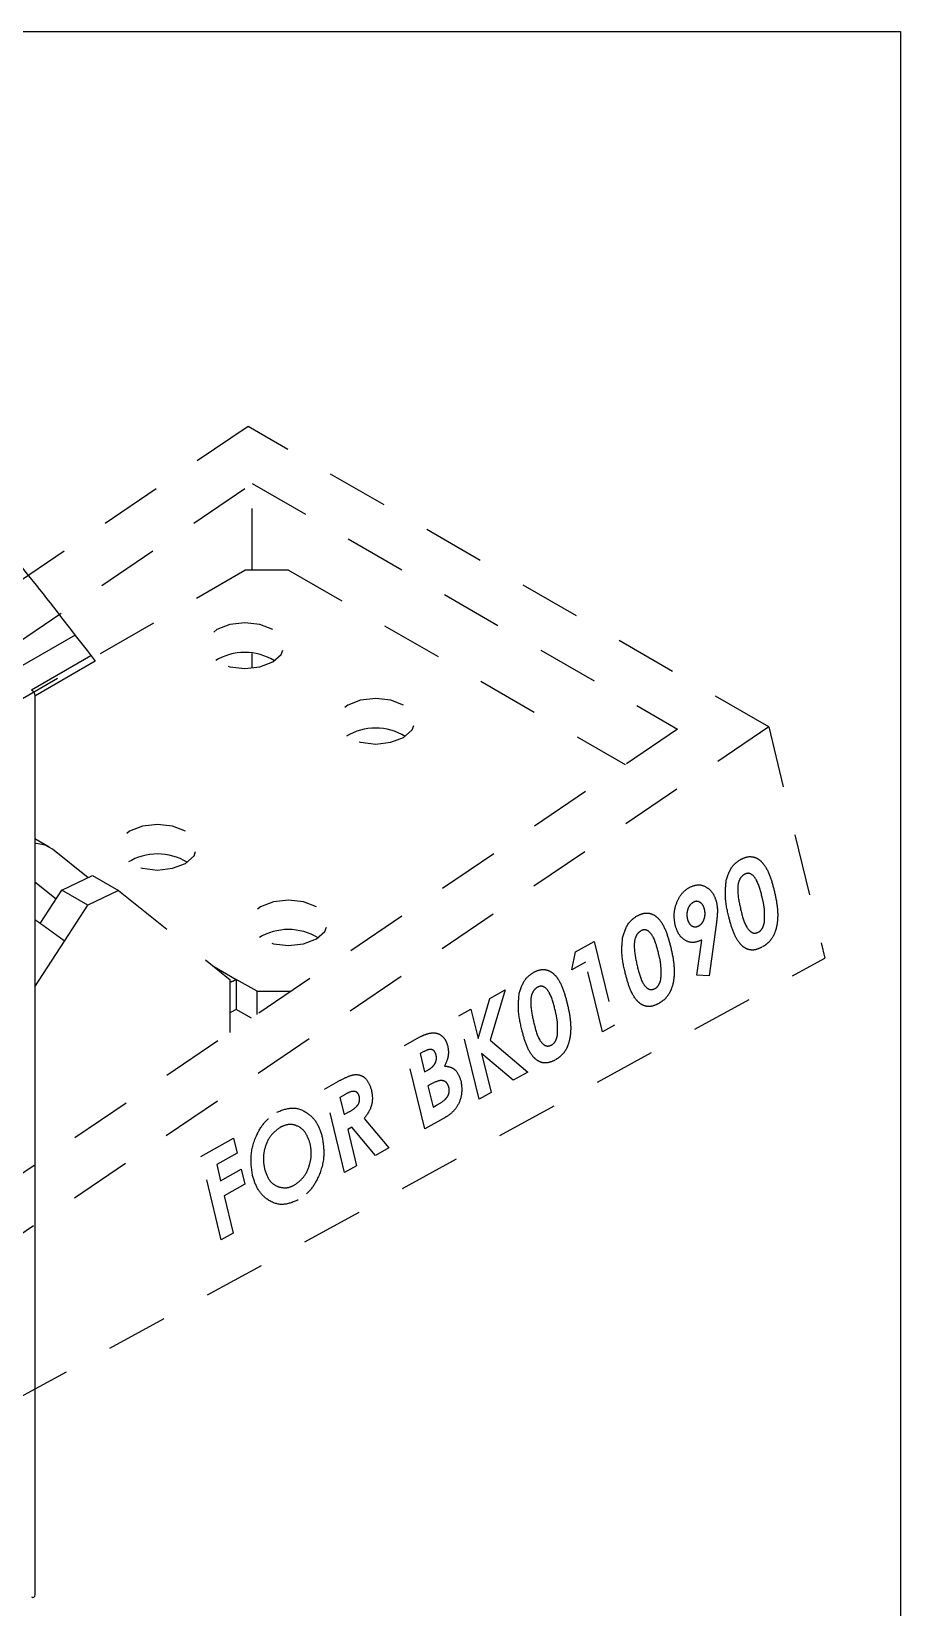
# Model space of a CAD drawing. Extents: x 0 to 10.8, y -9 to 0.
# Drawn here: x 9.045 to 10.806, y -3.192 to 0 of the extents above; entities that cross this region are included whole.
import ezdxf

# ---------------------------------------------------------------- set-up
doc = ezdxf.new("R2010")
doc.units = 0
doc.header["$LTSCALE"] = 0.5
doc.header["$MEASUREMENT"] = 0
doc.linetypes.add('HIDDEN', pattern=[0.375, 0.25, -0.125])
doc.layers.add('Brackets', color=181, linetype='CONTINUOUS')
doc.layers.add('Housing', color=150, linetype='CONTINUOUS')
doc.layers.add('Jig', color=41, linetype='CONTINUOUS', lineweight=13)
doc.layers.add('Text-Unprinted', color=131, linetype='CONTINUOUS', plot=False)

msp = doc.modelspace()

# ---------------------------------------------------------------- linework, layer by layer
at = {"layer": 'Brackets', "linetype": 'HIDDEN', "lineweight": 25, "transparency": 16777216}
for p, q in [((8.7951, -1.485), (9.4775, -1.0911)), ((9.5659, -1.0911), (9.4775, -1.0911)), ((9.5659, -1.0911), (10.2481, -1.4849)), ((9.0813, -1.6521), (9.0524, -1.6354)), ((9.1598, -1.7141), (9.0876, -1.6564)), ((9.0951, -1.7573), (9.0524, -1.7232)), ((9.1067, -1.7393), (9.169, -1.7097)), ((9.169, -1.7097), (9.2218, -1.7402)), ((9.0631, -1.8068), (9.1067, -1.7393)), ((9.1596, -1.7698), (9.1067, -1.7393)), ((9.2218, -1.7402), (9.1596, -1.7698)), ((9.2218, -1.7402), (9.4481, -1.921)), ((9.1123, -1.8428), (9.1596, -1.7698)), ((9.0524, -1.9355), (9.1123, -1.8428)), ((9.4125, -1.8925), (9.4602, -1.92)), ((9.4481, -2.0275), (9.4481, -1.921)), ((9.4602, -1.92), (9.4602, -1.981)), ((9.5022, -1.9443), (9.4602, -1.92)), ((9.5022, -1.9443), (9.5709, -1.9443)), ((9.5022, -1.9909), (9.5022, -1.9443)), ((9.4907, -1.9986), (9.4602, -1.981))]:
    msp.add_line(p, q, dxfattribs=at)
at = {"layer": 'Brackets', "linetype": 'HIDDEN', "lineweight": 25, "transparency": 16777216, "flags": 128}
for points in [[(9.534, -1.2115), (9.5081, -1.2015), (9.4775, -1.198), (9.4469, -1.2015), (9.4209, -1.2115), (9.4036, -1.2265), (9.3975, -1.2442), (9.4036, -1.2619), (9.4209, -1.2769), (9.4469, -1.2869), (9.4775, -1.2904), (9.5081, -1.2869), (9.534, -1.2769), (9.5514, -1.2619), (9.5575, -1.2442), (9.5514, -1.2265), (9.534, -1.2115)], [(9.7992, -1.3646), (9.7733, -1.3546), (9.7426, -1.3511), (9.712, -1.3546), (9.6861, -1.3646), (9.6687, -1.3796), (9.6626, -1.3973), (9.6687, -1.4149), (9.6861, -1.4299), (9.712, -1.4399), (9.7426, -1.4435), (9.7733, -1.4399), (9.7992, -1.4299), (9.8166, -1.4149), (9.8226, -1.3973), (9.8166, -1.3796), (9.7992, -1.3646)], [(9.3573, -1.6197), (9.3313, -1.6097), (9.3007, -1.6062), (9.2701, -1.6097), (9.2441, -1.6197), (9.2268, -1.6347), (9.2207, -1.6524), (9.2268, -1.6701), (9.2441, -1.6851), (9.2701, -1.6951), (9.3007, -1.6986), (9.3313, -1.6951), (9.3573, -1.6851), (9.3746, -1.6701), (9.3807, -1.6524), (9.3746, -1.6347), (9.3573, -1.6197)], [(9.0876, -1.6564), (9.0727, -1.6482), (9.0554, -1.6451), (9.0524, -1.6454)], [(9.6224, -1.7728), (9.5965, -1.7628), (9.5659, -1.7593), (9.5353, -1.7628), (9.5093, -1.7728), (9.492, -1.7878), (9.4859, -1.8055), (9.492, -1.8231), (9.5093, -1.8381), (9.5353, -1.8481), (9.5659, -1.8517), (9.5965, -1.8481), (9.6224, -1.8381), (9.6398, -1.8231), (9.6459, -1.8055), (9.6398, -1.7878), (9.6224, -1.7728)], [(9.4602, -1.981), (9.4487, -1.987), (9.4481, -1.9872)]]:
    msp.add_lwpolyline(points, dxfattribs=at)
at = {"layer": 'Brackets', "linetype": 'HIDDEN', "lineweight": 25, "transparency": 16777216}
for centre, radius, start, end in [((9.4775, -1.3729), 0.1151, 58.5387, 121.4613), ((9.7426, -1.526), 0.1151, 58.5387, 121.4613), ((9.3007, -1.7811), 0.1151, 58.5387, 121.4613), ((8.107, -3.1682), 1.6635, 52.8185, 55.3667), ((9.5659, -1.9342), 0.1151, 58.5387, 121.4613), ((9.4311, -1.8706), 0.0574, 287.3264, 300.5579)]:
    msp.add_arc(centre, radius, start, end, dxfattribs=at)
at = {"layer": 'Housing', "transparency": 16777216}
for p, q in [((9.1336, -1.2226), (8.9909, -1.305)), ((9.1658, -1.2644), (9.0453, -1.334)), ((9.1745, -1.2757), (9.0524, -1.3462))]:
    msp.add_line(p, q, dxfattribs=at)
at = {"layer": 'Housing', "linetype": 'Continuous', "lineweight": 25, "transparency": 16777216}
msp.add_line((9.0524, -1.3462), (9.0524, -3.1671), dxfattribs=at)
for centre, radius, start, end in [((9.0371, -1.3469), 0.0154, 2.6055, 57.3945), ((9.0481, -3.1678), 0.00437, 230.7967, 9.214)]:
    msp.add_arc(centre, radius, start, end, dxfattribs=at)
at = {"layer": 'Housing', "transparency": 16777216}
msp.add_open_spline([(7.3308, -0.2142), (8.2635, -0.3116), (8.7838, -0.761), (9.1286, -1.2164), (9.1746, -1.2758)], degree=3, knots=[0.2833625, 0.2833625, 0.2833625, 0.2833625, 1, 1.0834941, 1.0834941, 1.0834941, 1.0834941], dxfattribs=at)
at = {"layer": 'Jig', "linetype": 'HIDDEN', "lineweight": 25, "transparency": 16777216}
for p, q in [((9.4841, -0.7998), (8.9374, -1.1707)), ((10.5391, -1.4088), (9.4841, -0.7998)), ((9.0018, -1.2483), (9.4923, -0.9155)), ((9.4923, -0.9155), (10.3541, -1.413)), ((9.4923, -1.0911), (9.4923, -0.9155)), ((9.4923, -1.2896), (9.4923, -1.2598)), ((10.5391, -1.4088), (9.0065, -2.4484)), ((10.3541, -1.413), (9.0065, -2.3271)), ((10.5391, -1.4088), (10.6524, -1.8771)), ((10.4325, -1.8093), (10.4185, -1.9132)), ((10.1477, -1.8646), (10.1854, -1.8435)), ((10.1854, -1.8435), (10.2263, -2.0128)), ((10.3935, -1.9117), (10.4032, -1.8404)), ((9.0065, -2.7747), (10.6524, -1.8771)), ((10.1399, -1.9009), (10.1477, -1.8646)), ((10.1678, -1.8854), (10.1399, -1.9009)), ((10.2019, -2.0264), (10.1678, -1.8854)), ((10.4185, -1.9132), (10.3935, -1.9117)), ((9.9741, -1.9586), (10.0049, -1.9414)), ((10.0049, -1.9414), (9.9746, -2.0433)), ((9.95, -2.0397), (9.9741, -1.9586)), ((9.9112, -1.9937), (9.9356, -1.9801)), ((9.9521, -2.163), (9.9112, -1.9937)), ((9.9356, -1.9801), (9.95, -2.0397)), ((9.8011, -2.0538), (9.8229, -2.0416)), ((10.2263, -2.0128), (10.2019, -2.0264)), ((9.8421, -2.223), (9.8011, -2.0538)), ((9.8405, -2.0663), (9.8328, -2.0705)), ((9.8328, -2.0705), (9.8418, -2.1074)), ((9.9573, -2.07), (9.9765, -2.1494)), ((10.0212, -2.1245), (9.9573, -2.07)), ((9.9746, -2.0433), (10.0506, -2.1081)), ((9.8418, -2.1074), (9.8482, -2.1038)), ((9.6386, -2.1424), (9.667, -2.1265)), ((9.8544, -2.1324), (9.8486, -2.1356)), ((9.8486, -2.1356), (9.8591, -2.179)), ((10.0506, -2.1081), (10.0212, -2.1245)), ((9.6795, -2.3116), (9.6386, -2.1424)), ((9.6786, -2.1545), (9.6703, -2.1592)), ((9.6703, -2.1592), (9.6787, -2.1939)), ((9.9765, -2.1494), (9.9521, -2.163)), ((9.6787, -2.1939), (9.6882, -2.1886)), ((9.7192, -2.2018), (9.7693, -2.2616)), ((9.8803, -2.2017), (9.8421, -2.223)), ((9.8591, -2.179), (9.8661, -2.1751)), ((9.6944, -2.2196), (9.6861, -2.2243)), ((9.6861, -2.2243), (9.7039, -2.298)), ((9.7422, -2.2767), (9.6944, -2.2196)), ((9.3887, -2.2787), (9.4549, -2.2417)), ((9.4549, -2.2417), (9.4623, -2.2721)), ((9.7693, -2.2616), (9.7422, -2.2767)), ((9.4297, -2.4479), (9.3887, -2.2787)), ((9.4623, -2.2721), (9.4205, -2.2954)), ((9.4205, -2.2954), (9.4283, -2.328)), ((9.7039, -2.298), (9.6795, -2.3116)), ((9.4283, -2.328), (9.4702, -2.3047)), ((9.4702, -2.3047), (9.4775, -2.335)), ((9.4775, -2.335), (9.4357, -2.3584)), ((9.4357, -2.3584), (9.4541, -2.4343)), ((9.4541, -2.4343), (9.4297, -2.4479))]:
    msp.add_line(p, q, dxfattribs=at)
for points, knots in [([(10.4528, -1.7194), (10.4563, -1.7091), (10.4624, -1.6907), (10.4759, -1.6813), (10.4819, -1.6771)], [0, 0, 0, 0, 0.558689, 1, 1, 1, 1]), ([(10.4819, -1.6771), (10.486, -1.6752), (10.4942, -1.6713), (10.507, -1.6711), (10.5186, -1.676), (10.5313, -1.6885), (10.5422, -1.7104), (10.5474, -1.7302), (10.55, -1.7402)], [0, 0, 0, 0, 0.125048, 0.249911, 0.374751, 0.499824, 0.749491, 1, 1, 1, 1]), ([(10.458, -1.7933), (10.4549, -1.78), (10.4494, -1.7564), (10.4518, -1.7307), (10.4528, -1.7194)], [0, 0, 0, 0, 0.561096, 1, 1, 1, 1]), ([(10.4898, -1.7072), (10.4874, -1.7089), (10.4827, -1.7124), (10.4763, -1.7247), (10.4753, -1.7492), (10.4797, -1.7677), (10.4825, -1.78)], [0, 0, 0, 0, 0.124897, 0.249662, 0.498629, 1, 1, 1, 1]), ([(10.5256, -1.7538), (10.5227, -1.7418), (10.5183, -1.7239), (10.5068, -1.7081), (10.4973, -1.7042), (10.4923, -1.7062), (10.4898, -1.7072)], [0, 0, 0, 0, 0.501448, 0.750378, 0.875297, 1, 1, 1, 1]), ([(10.3493, -1.8097), (10.3481, -1.8016), (10.3457, -1.7854), (10.3528, -1.7619), (10.3639, -1.7435), (10.3734, -1.737), (10.3781, -1.7337)], [0, 0, 0, 0, 0.279686, 0.559372, 0.779641, 1, 1, 1, 1]), ([(10.3781, -1.7337), (10.3846, -1.7311), (10.3975, -1.7259), (10.4145, -1.7333), (10.4272, -1.7457), (10.431, -1.7574), (10.433, -1.7633)], [0, 0, 0, 0, 0.279523, 0.559183, 0.779608, 1, 1, 1, 1]), ([(10.5303, -1.8044), (10.5306, -1.7946), (10.5312, -1.777), (10.5273, -1.7609), (10.5256, -1.7538)], [0, 0, 0, 0, 0.5584174, 1, 1, 1, 1]), ([(10.55, -1.7402), (10.5523, -1.7502), (10.5567, -1.7704), (10.5578, -1.7977), (10.5538, -1.8196), (10.5474, -1.835), (10.5375, -1.8471), (10.5296, -1.8522), (10.5257, -1.8547)], [0, 0, 0, 0, 0.250517, 0.500211, 0.62531, 0.750131, 0.874926, 1, 1, 1, 1]), ([(10.2722, -1.7915), (10.2763, -1.7895), (10.2845, -1.7857), (10.2973, -1.7854), (10.3089, -1.7903), (10.3216, -1.8028), (10.3325, -1.8248), (10.3377, -1.8446), (10.3403, -1.8545)], [0, 0, 0, 0, 0.125048, 0.249911, 0.374751, 0.499824, 0.749491, 1, 1, 1, 1]), ([(10.3859, -1.7638), (10.3833, -1.7658), (10.3781, -1.7698), (10.374, -1.7798), (10.3726, -1.7894), (10.3736, -1.7949), (10.3741, -1.7977)], [0, 0, 0, 0, 0.279201, 0.55899, 0.77938, 1, 1, 1, 1]), ([(10.4089, -1.7784), (10.4079, -1.7751), (10.4058, -1.7687), (10.3994, -1.7634), (10.3925, -1.7612), (10.3881, -1.763), (10.3859, -1.7638)], [0, 0, 0, 0, 0.280121, 0.559899, 0.780077, 1, 1, 1, 1]), ([(10.3976, -1.8115), (10.4001, -1.8096), (10.4053, -1.8057), (10.4092, -1.7959), (10.4104, -1.7864), (10.4094, -1.781), (10.4089, -1.7784)], [0, 0, 0, 0, 0.27912, 0.558783, 0.77933, 1, 1, 1, 1]), ([(10.433, -1.7633), (10.4339, -1.7683), (10.4353, -1.7765), (10.4347, -1.7887), (10.4338, -1.799), (10.4329, -1.8059), (10.4325, -1.8093)], [0, 0, 0, 0, 0.339523, 0.559568, 0.779776, 1, 1, 1, 1]), ([(10.4825, -1.78), (10.4854, -1.7917), (10.4898, -1.8092), (10.5015, -1.8243), (10.5109, -1.8273), (10.5158, -1.8253), (10.5182, -1.8243)], [0, 0, 0, 0, 0.501409, 0.750151, 0.875083, 1, 1, 1, 1]), ([(10.2432, -1.8338), (10.2466, -1.8235), (10.2527, -1.805), (10.2662, -1.7956), (10.2722, -1.7915)], [0, 0, 0, 0, 0.558689, 1, 1, 1, 1]), ([(10.3159, -1.8681), (10.313, -1.8562), (10.3086, -1.8383), (10.2971, -1.8225), (10.2876, -1.8186), (10.2826, -1.8206), (10.2802, -1.8215)], [0, 0, 0, 0, 0.501448, 0.750378, 0.875297, 1, 1, 1, 1]), ([(10.4032, -1.8404), (10.3968, -1.8429), (10.3839, -1.8479), (10.3668, -1.8405), (10.3548, -1.8273), (10.3511, -1.8155), (10.3493, -1.8097)], [0, 0, 0, 0, 0.2793453, 0.5590754, 0.779397, 1, 1, 1, 1]), ([(10.3741, -1.7977), (10.3751, -1.8009), (10.3773, -1.8074), (10.3838, -1.8128), (10.391, -1.8144), (10.3954, -1.8125), (10.3976, -1.8115)], [0, 0, 0, 0, 0.280008, 0.559527, 0.779683, 1, 1, 1, 1]), ([(10.5257, -1.8547), (10.5216, -1.8566), (10.5135, -1.8605), (10.5009, -1.8612), (10.4894, -1.8564), (10.4767, -1.8443), (10.4658, -1.8227), (10.4606, -1.8031), (10.458, -1.7933)], [0, 0, 0, 0, 0.1250908, 0.2499717, 0.3748482, 0.499916, 0.7494714, 1, 1, 1, 1]), ([(10.5182, -1.8243), (10.5199, -1.8232), (10.5233, -1.8209), (10.5279, -1.814), (10.5294, -1.8081), (10.5303, -1.8044)], [0, 0, 0, 0, 0.280266, 0.560445, 1, 1, 1, 1]), ([(10.2484, -1.9076), (10.2453, -1.8944), (10.2397, -1.8708), (10.2421, -1.8451), (10.2432, -1.8338)], [0, 0, 0, 0, 0.561096, 1, 1, 1, 1]), ([(10.2802, -1.8215), (10.2778, -1.8233), (10.273, -1.8267), (10.2666, -1.839), (10.2657, -1.8635), (10.27, -1.882), (10.2728, -1.8944)], [0, 0, 0, 0, 0.124897, 0.249662, 0.498629, 1, 1, 1, 1]), ([(10.3206, -1.9188), (10.3209, -1.9089), (10.3215, -1.8913), (10.3177, -1.8752), (10.3159, -1.8681)], [0, 0, 0, 0, 0.558417, 1, 1, 1, 1]), ([(10.3403, -1.8545), (10.3426, -1.8646), (10.3471, -1.8847), (10.3481, -1.9121), (10.3441, -1.9339), (10.3377, -1.9493), (10.3278, -1.9615), (10.3199, -1.9665), (10.316, -1.969)], [0, 0, 0, 0, 0.2505166, 0.5002111, 0.6253099, 0.750131, 0.8749263, 1, 1, 1, 1]), ([(10.0335, -1.9482), (10.0369, -1.9378), (10.043, -1.9194), (10.0565, -1.91), (10.0625, -1.9058)], [0, 0, 0, 0, 0.558689, 1, 1, 1, 1]), ([(10.0625, -1.9058), (10.0666, -1.9039), (10.0748, -1.9), (10.0876, -1.8998), (10.0992, -1.9047), (10.1119, -1.9172), (10.1229, -1.9391), (10.1281, -1.959), (10.1307, -1.9689)], [0, 0, 0, 0, 0.125048, 0.249911, 0.374751, 0.499824, 0.749491, 1, 1, 1, 1]), ([(10.316, -1.969), (10.3119, -1.971), (10.3038, -1.9749), (10.2912, -1.9755), (10.2797, -1.9707), (10.267, -1.9587), (10.2561, -1.937), (10.2509, -1.9174), (10.2484, -1.9076)], [0, 0, 0, 0, 0.125091, 0.249972, 0.374848, 0.499916, 0.749471, 1, 1, 1, 1]), ([(10.2728, -1.8944), (10.2757, -1.9061), (10.2801, -1.9236), (10.2918, -1.9386), (10.3012, -1.9416), (10.3061, -1.9397), (10.3085, -1.9387)], [0, 0, 0, 0, 0.501409, 0.750151, 0.875083, 1, 1, 1, 1]), ([(10.0705, -1.9359), (10.0681, -1.9376), (10.0633, -1.9411), (10.0569, -1.9534), (10.056, -1.9779), (10.0603, -1.9964), (10.0632, -2.0087)], [0, 0, 0, 0, 0.124897, 0.249662, 0.498629, 1, 1, 1, 1]), ([(10.1063, -1.9825), (10.1033, -1.9705), (10.0989, -1.9526), (10.0874, -1.9368), (10.0779, -1.933), (10.073, -1.9349), (10.0705, -1.9359)], [0, 0, 0, 0, 0.501448, 0.750378, 0.875297, 1, 1, 1, 1]), ([(10.3085, -1.9387), (10.3102, -1.9376), (10.3136, -1.9353), (10.3182, -1.9284), (10.3197, -1.9224), (10.3206, -1.9188)], [0, 0, 0, 0, 0.280266, 0.560445, 1, 1, 1, 1]), ([(10.0387, -2.022), (10.0356, -2.0087), (10.03, -1.9851), (10.0324, -1.9594), (10.0335, -1.9482)], [0, 0, 0, 0, 0.561096, 1, 1, 1, 1]), ([(10.1307, -1.9689), (10.1329, -1.979), (10.1374, -1.9991), (10.1384, -2.0264), (10.1344, -2.0483), (10.1281, -2.0637), (10.1181, -2.0758), (10.1102, -2.0809), (10.1063, -2.0834)], [0, 0, 0, 0, 0.250517, 0.500211, 0.62531, 0.750131, 0.874926, 1, 1, 1, 1]), ([(10.0632, -2.0087), (10.0661, -2.0204), (10.0704, -2.0379), (10.0821, -2.053), (10.0916, -2.056), (10.0964, -2.054), (10.0988, -2.0531)], [0, 0, 0, 0, 0.501409, 0.750151, 0.875083, 1, 1, 1, 1]), ([(10.1109, -2.0331), (10.1112, -2.0233), (10.1118, -2.0057), (10.108, -1.9896), (10.1063, -1.9825)], [0, 0, 0, 0, 0.5584174, 1, 1, 1, 1]), ([(9.8229, -2.0416), (9.8281, -2.0387), (9.8374, -2.0335), (9.8471, -2.0305), (9.8513, -2.0292)], [0, 0, 0, 0, 0.560274, 1, 1, 1, 1]), ([(9.8513, -2.0292), (9.8559, -2.0286), (9.8649, -2.0276), (9.8763, -2.0333), (9.8846, -2.0428), (9.8872, -2.051), (9.8885, -2.0551)], [0, 0, 0, 0, 0.280128, 0.559802, 0.779794, 1, 1, 1, 1]), ([(10.1063, -2.0834), (10.1022, -2.0853), (10.0941, -2.0892), (10.0815, -2.0899), (10.07, -2.0851), (10.0573, -2.073), (10.0464, -2.0514), (10.0413, -2.0318), (10.0387, -2.022)], [0, 0, 0, 0, 0.125091, 0.249972, 0.374848, 0.499916, 0.749471, 1, 1, 1, 1]), ([(10.0988, -2.0531), (10.1005, -2.0519), (10.1039, -2.0497), (10.1085, -2.0428), (10.11, -2.0368), (10.1109, -2.0331)], [0, 0, 0, 0, 0.280266, 0.560445, 1, 1, 1, 1]), ([(9.865, -2.0728), (9.864, -2.07), (9.8625, -2.0659), (9.8584, -2.063), (9.8515, -2.061), (9.8454, -2.0639), (9.8405, -2.0663)], [0, 0, 0, 0, 0.249584, 0.375361, 0.501266, 1, 1, 1, 1]), ([(9.8482, -2.1038), (9.851, -2.1021), (9.8565, -2.0988), (9.8631, -2.0912), (9.8664, -2.0814), (9.8655, -2.0757), (9.865, -2.0728)], [0, 0, 0, 0, 0.28109, 0.560548, 0.780097, 1, 1, 1, 1]), ([(9.8885, -2.0551), (9.8891, -2.0588), (9.8905, -2.0663), (9.889, -2.0807), (9.8848, -2.09), (9.8822, -2.0956)], [0, 0, 0, 0, 0.280305, 0.560457, 1, 1, 1, 1]), ([(9.8822, -2.0956), (9.8865, -2.0961), (9.8949, -2.0971), (9.9084, -2.106), (9.9129, -2.1187), (9.9156, -2.1264)], [0, 0, 0, 0, 0.281283, 0.5617, 1, 1, 1, 1]), ([(9.667, -2.1265), (9.6734, -2.1231), (9.6863, -2.1162), (9.7036, -2.1113), (9.7162, -2.1158), (9.7271, -2.1246), (9.7312, -2.1361), (9.7339, -2.1438)], [0, 0, 0, 0, 0.2511766, 0.5006418, 0.625878, 0.7511849, 1, 1, 1, 1]), ([(9.8909, -2.1388), (9.8903, -2.1368), (9.889, -2.1327), (9.8853, -2.1281), (9.8806, -2.1255), (9.8702, -2.1241), (9.8614, -2.1287), (9.8544, -2.1324)], [0, 0, 0, 0, 0.125208, 0.250275, 0.3755, 0.500774, 1, 1, 1, 1]), ([(9.8661, -2.1751), (9.8725, -2.1715), (9.8805, -2.1669), (9.8884, -2.1576), (9.8911, -2.1516), (9.892, -2.1449), (9.8913, -2.1409), (9.8909, -2.1388)], [0, 0, 0, 0, 0.500037, 0.625162, 0.750129, 0.874962, 1, 1, 1, 1]), ([(9.9156, -2.1264), (9.9166, -2.135), (9.9186, -2.1521), (9.9097, -2.1767), (9.8954, -2.1926), (9.8853, -2.1987), (9.8803, -2.2017)], [0, 0, 0, 0, 0.2792124, 0.5584813, 0.7786926, 1, 1, 1, 1]), ([(9.7094, -2.157), (9.7088, -2.1553), (9.7077, -2.1519), (9.7044, -2.1485), (9.7003, -2.1468), (9.6914, -2.1469), (9.6843, -2.1511), (9.6786, -2.1545)], [0, 0, 0, 0, 0.124907, 0.249798, 0.374863, 0.500004, 1, 1, 1, 1]), ([(9.6882, -2.1886), (9.6938, -2.1854), (9.7007, -2.1814), (9.7076, -2.1733), (9.7098, -2.1681), (9.7104, -2.1623), (9.7097, -2.1588), (9.7094, -2.157)], [0, 0, 0, 0, 0.500158, 0.625286, 0.749983, 0.874845, 1, 1, 1, 1]), ([(9.7339, -2.1438), (9.7349, -2.1494), (9.7369, -2.1606), (9.7335, -2.1827), (9.7246, -2.1946), (9.7192, -2.2018)], [0, 0, 0, 0, 0.281082, 0.561294, 1, 1, 1, 1]), ([(9.4931, -2.3176), (9.4912, -2.3038), (9.4874, -2.2764), (9.4993, -2.2365), (9.5185, -2.206), (9.5344, -2.1947), (9.5424, -2.1891)], [0, 0, 0, 0, 0.279638, 0.559214, 0.779667, 1, 1, 1, 1]), ([(9.5424, -2.1891), (9.5533, -2.1849), (9.575, -2.1765), (9.6038, -2.1884), (9.6249, -2.2097), (9.6312, -2.2295), (9.6344, -2.2394)], [0, 0, 0, 0, 0.279367, 0.559189, 0.779515, 1, 1, 1, 1]), ([(9.5494, -2.2197), (9.5427, -2.2246), (9.5293, -2.2343), (9.5179, -2.2589), (9.5138, -2.2834), (9.5163, -2.2974), (9.5176, -2.3044)], [0, 0, 0, 0, 0.279587, 0.559106, 0.779351, 1, 1, 1, 1]), ([(9.6099, -2.2526), (9.607, -2.2444), (9.6014, -2.2281), (9.5842, -2.2158), (9.5661, -2.2125), (9.5549, -2.2173), (9.5494, -2.2197)], [0, 0, 0, 0, 0.2797487, 0.559458, 0.7796627, 1, 1, 1, 1]), ([(9.5782, -2.3366), (9.5848, -2.3318), (9.5981, -2.3221), (9.6091, -2.2976), (9.6135, -2.2734), (9.6111, -2.2595), (9.6099, -2.2526)], [0, 0, 0, 0, 0.279464, 0.559182, 0.77947, 1, 1, 1, 1]), ([(9.6344, -2.2394), (9.6364, -2.253), (9.6403, -2.2803), (9.6283, -2.3198), (9.6096, -2.3506), (9.5936, -2.3615), (9.5857, -2.367)], [0, 0, 0, 0, 0.2796688, 0.559362, 0.7796218, 1, 1, 1, 1]), ([(9.5857, -2.367), (9.5748, -2.3714), (9.553, -2.3803), (9.5239, -2.3686), (9.5027, -2.3472), (9.4963, -2.3275), (9.4931, -2.3176)], [0, 0, 0, 0, 0.279624, 0.55918, 0.779559, 1, 1, 1, 1]), ([(9.5176, -2.3044), (9.5207, -2.3138), (9.5265, -2.3306), (9.5395, -2.3373), (9.5452, -2.3403)], [0, 0, 0, 0, 0.5594075, 1, 1, 1, 1]), ([(9.5452, -2.3403), (9.5513, -2.3416), (9.5623, -2.344), (9.5733, -2.3389), (9.5782, -2.3366)], [0, 0, 0, 0, 0.55937, 1, 1, 1, 1])]:
    msp.add_open_spline(points, degree=3, knots=knots, dxfattribs=at)
at = {"layer": 'Text-Unprinted', "transparency": 16777216}
msp.add_lwpolyline([(0, 0), (10.8059, 0), (10.8059, -8.9925), (0, -8.9925)], close=True, dxfattribs=at)

doc.saveas('drawing.dxf')
